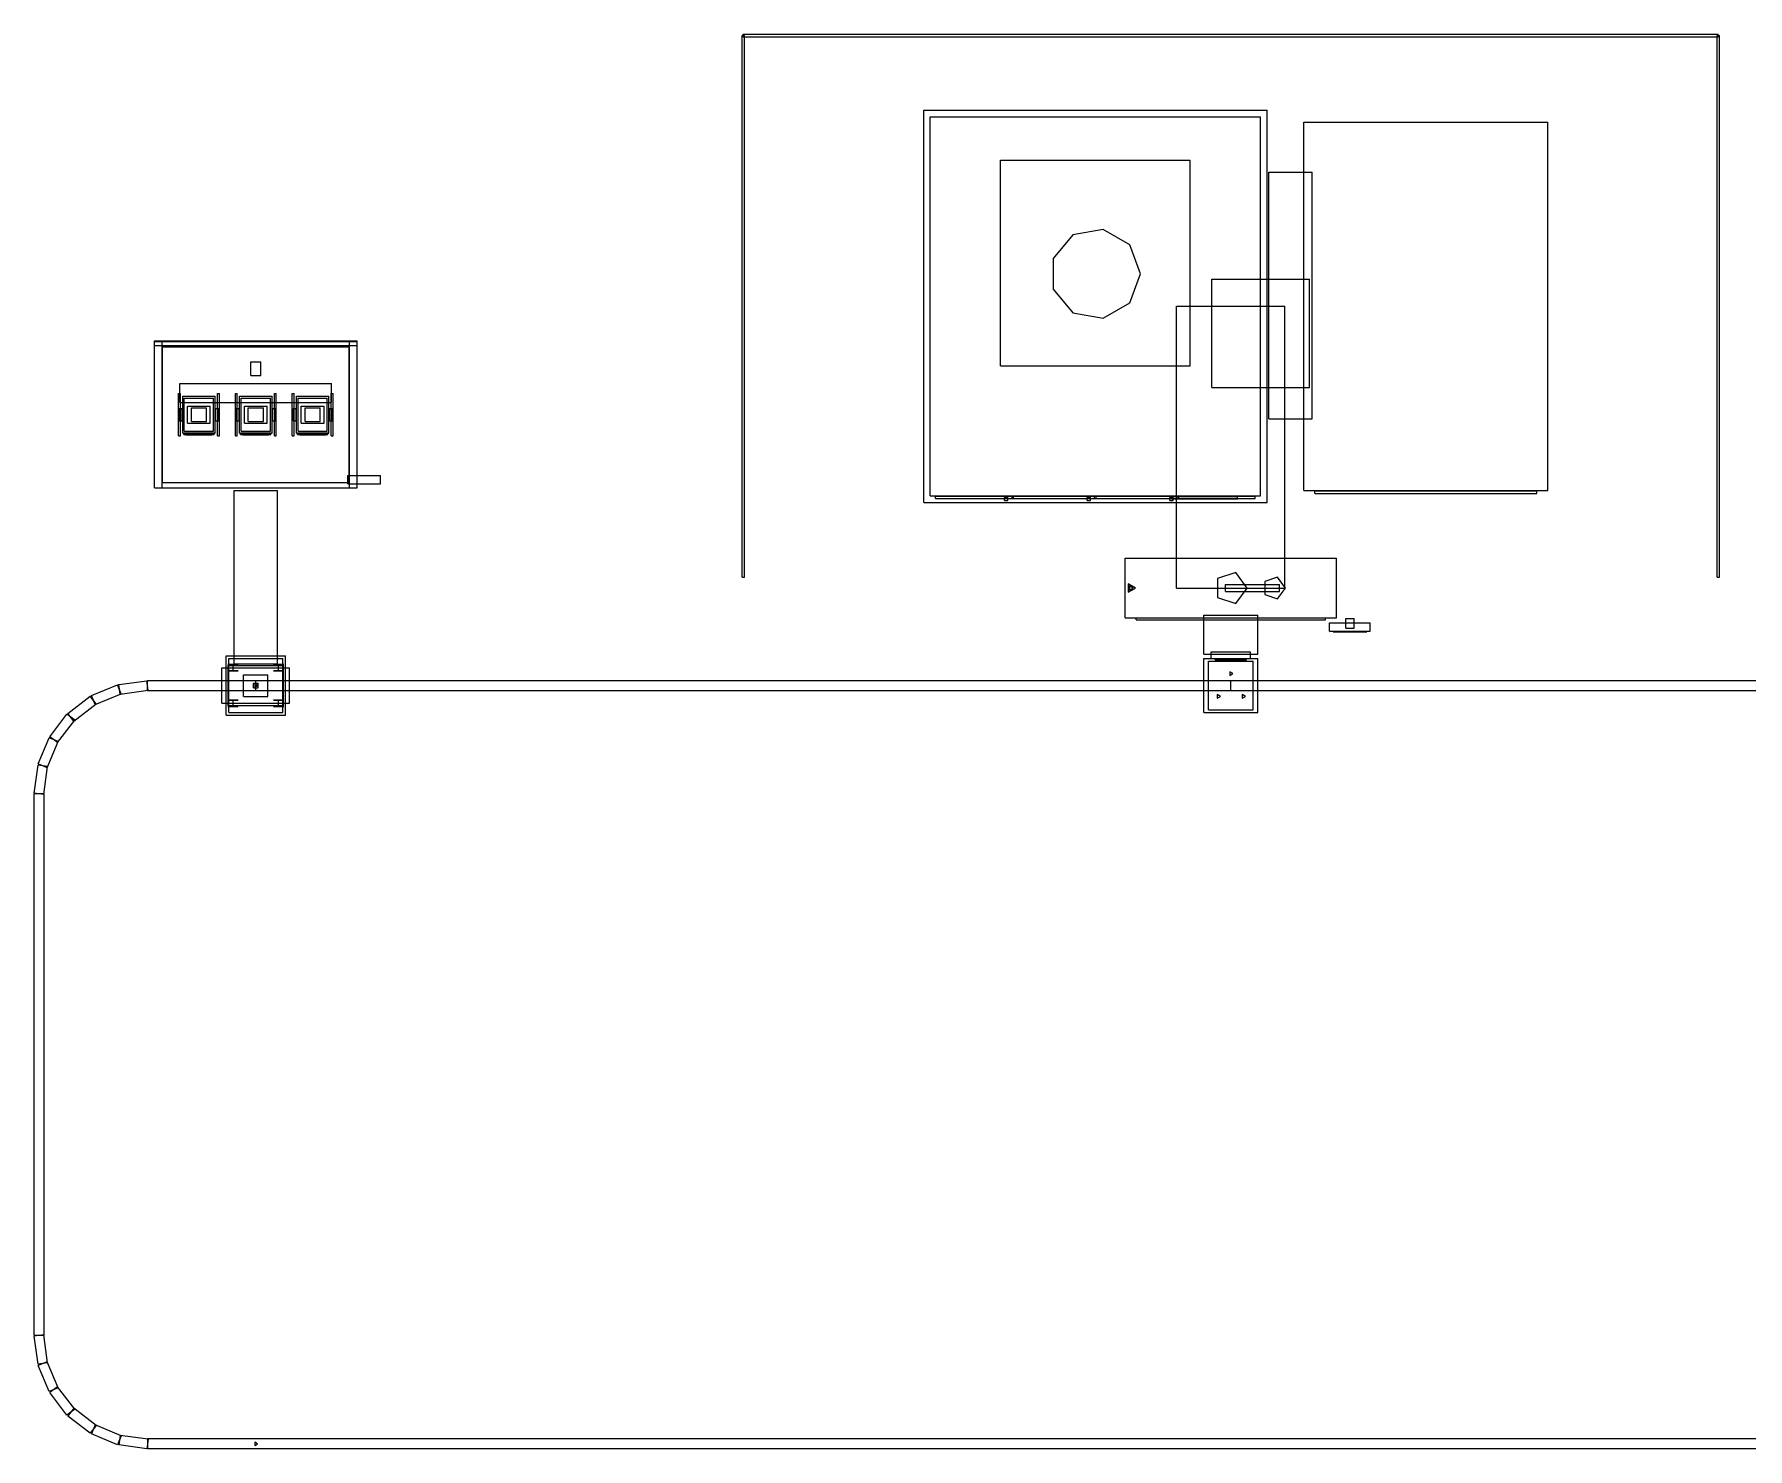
# Model space of a CAD drawing. Header units: millimetres. Extents: x -360090 to -166910, y -230090 to -203978.
# Drawn here: x -360090 to -328457, y -230090 to -203978 of the extents above; entities that cross this region are included whole.
import ezdxf

# ---------------------------------------------------------------- set-up
doc = ezdxf.new("R2010")
doc.units = ezdxf.units.MM

msp = doc.modelspace()

# ---------------------------------------------------------------- linework, layer by layer
at = {"layer": 'V6_FAB2_FOUP_01'}
for p, q in [((-357350, -211340), (-357350, -210660)), ((-357350, -211340), (-357350, -210660)), ((-357350, -210660), (-356750, -210660)), ((-357350, -210660), (-356750, -210660)), ((-356750, -211340), (-356750, -210660)), ((-356750, -211340), (-356750, -210660)), ((-357412, -211115), (-357412, -210885)), ((-357412, -211115), (-357412, -210885)), ((-357412, -210885), (-357357, -210885)), ((-357412, -210885), (-357357, -210885)), ((-357357, -211115), (-357357, -210885)), ((-357357, -211115), (-357357, -210885)), ((-357320, -211305), (-357320, -210695)), ((-357320, -211305), (-357320, -210695)), ((-357320, -210695), (-356780, -210695)), ((-357320, -210695), (-356780, -210695)), ((-357260, -211155), (-357260, -210845)), ((-357260, -211155), (-357260, -210845)), ((-357260, -210845), (-356840, -210845)), ((-357260, -210845), (-356840, -210845)), ((-357190, -211125), (-357190, -210875)), ((-357190, -211125), (-357190, -210875)), ((-357190, -210875), (-356910, -210875)), ((-357190, -210875), (-356910, -210875)), ((-356910, -211125), (-356910, -210875)), ((-356910, -211125), (-356910, -210875)), ((-356840, -211155), (-356840, -210845)), ((-356840, -211155), (-356840, -210845)), ((-356780, -211305), (-356780, -210695)), ((-356780, -211305), (-356780, -210695)), ((-356742, -211115), (-356742, -210885)), ((-356742, -211115), (-356742, -210885)), ((-356742, -210885), (-356688, -210885)), ((-356742, -210885), (-356688, -210885)), ((-356688, -211115), (-356688, -210885)), ((-356688, -211115), (-356688, -210885)), ((-357412, -211115), (-357357, -211115)), ((-357412, -211115), (-357357, -211115)), ((-357320, -211305), (-356780, -211305)), ((-357320, -211305), (-356780, -211305)), ((-357260, -211155), (-356840, -211155)), ((-357260, -211155), (-356840, -211155)), ((-357190, -211125), (-356910, -211125)), ((-357190, -211125), (-356910, -211125)), ((-356742, -211115), (-356688, -211115)), ((-356742, -211115), (-356688, -211115)), ((-357350, -211340), (-356750, -211340)), ((-357350, -211340), (-356750, -211340)), ((-357330, -211364), (-357330, -211338)), ((-357330, -211364), (-357330, -211338)), ((-357330, -211338), (-356770, -211338)), ((-357330, -211338), (-356770, -211338)), ((-357330, -211364), (-356770, -211364)), ((-357330, -211364), (-356770, -211364)), ((-357290, -211373), (-357290, -211361)), ((-357290, -211373), (-357290, -211361)), ((-357290, -211361), (-356810, -211361)), ((-357290, -211361), (-356810, -211361)), ((-357290, -211373), (-357290, -211361)), ((-357290, -211373), (-357290, -211361)), ((-357290, -211361), (-356810, -211361)), ((-357290, -211361), (-356810, -211361)), ((-357290, -211373), (-357290, -211361)), ((-357290, -211373), (-357290, -211361)), ((-357290, -211361), (-356810, -211361)), ((-357290, -211361), (-356810, -211361)), ((-357290, -211373), (-357290, -211361)), ((-357290, -211373), (-357290, -211361)), ((-357290, -211361), (-356810, -211361)), ((-357290, -211361), (-356810, -211361)), ((-357290, -211373), (-357290, -211361)), ((-357290, -211373), (-357290, -211361)), ((-357290, -211361), (-356810, -211361)), ((-357290, -211361), (-356810, -211361)), ((-357290, -211373), (-356810, -211373)), ((-357290, -211373), (-356810, -211373)), ((-357290, -211373), (-356810, -211373)), ((-357290, -211373), (-356810, -211373)), ((-357290, -211373), (-356810, -211373)), ((-357290, -211373), (-356810, -211373)), ((-357290, -211373), (-356810, -211373)), ((-357290, -211373), (-356810, -211373)), ((-357290, -211373), (-356810, -211373)), ((-357290, -211373), (-356810, -211373)), ((-356810, -211373), (-356810, -211361)), ((-356810, -211373), (-356810, -211361)), ((-356810, -211373), (-356810, -211361)), ((-356810, -211373), (-356810, -211361)), ((-356810, -211373), (-356810, -211361)), ((-356810, -211373), (-356810, -211361)), ((-356810, -211373), (-356810, -211361)), ((-356810, -211373), (-356810, -211361)), ((-356810, -211373), (-356810, -211361)), ((-356810, -211373), (-356810, -211361)), ((-356770, -211364), (-356770, -211338)), ((-356770, -211364), (-356770, -211338))]:
    msp.add_line(p, q, dxfattribs=at)
at = {"layer": 'V6_FAB2_FOUP_02'}
for p, q in [((-356300, -211340), (-356300, -210660)), ((-356300, -211340), (-356300, -210660)), ((-356300, -210660), (-355700, -210660)), ((-356300, -210660), (-355700, -210660)), ((-355700, -211340), (-355700, -210660)), ((-355700, -211340), (-355700, -210660)), ((-356362, -211115), (-356362, -210885)), ((-356362, -211115), (-356362, -210885)), ((-356362, -210885), (-356307, -210885)), ((-356362, -210885), (-356307, -210885)), ((-356307, -211115), (-356307, -210885)), ((-356307, -211115), (-356307, -210885)), ((-356270, -211305), (-356270, -210695)), ((-356270, -211305), (-356270, -210695)), ((-356270, -210695), (-355730, -210695)), ((-356270, -210695), (-355730, -210695)), ((-356210, -211155), (-356210, -210845)), ((-356210, -211155), (-356210, -210845)), ((-356210, -210845), (-355790, -210845)), ((-356210, -210845), (-355790, -210845)), ((-356140, -211125), (-356140, -210875)), ((-356140, -211125), (-356140, -210875)), ((-356140, -210875), (-355860, -210875)), ((-356140, -210875), (-355860, -210875)), ((-355860, -211125), (-355860, -210875)), ((-355860, -211125), (-355860, -210875)), ((-355790, -211155), (-355790, -210845)), ((-355790, -211155), (-355790, -210845)), ((-355730, -211305), (-355730, -210695)), ((-355730, -211305), (-355730, -210695)), ((-355692, -211115), (-355692, -210885)), ((-355692, -211115), (-355692, -210885)), ((-355692, -210885), (-355638, -210885)), ((-355692, -210885), (-355638, -210885)), ((-355638, -211115), (-355638, -210885)), ((-355638, -211115), (-355638, -210885)), ((-356362, -211115), (-356307, -211115)), ((-356362, -211115), (-356307, -211115)), ((-356270, -211305), (-355730, -211305)), ((-356270, -211305), (-355730, -211305)), ((-356210, -211155), (-355790, -211155)), ((-356210, -211155), (-355790, -211155)), ((-356140, -211125), (-355860, -211125)), ((-356140, -211125), (-355860, -211125)), ((-355692, -211115), (-355638, -211115)), ((-355692, -211115), (-355638, -211115)), ((-356300, -211340), (-355700, -211340)), ((-356300, -211340), (-355700, -211340)), ((-356280, -211364), (-356280, -211338)), ((-356280, -211364), (-356280, -211338)), ((-356280, -211338), (-355720, -211338)), ((-356280, -211338), (-355720, -211338)), ((-356280, -211364), (-355720, -211364)), ((-356280, -211364), (-355720, -211364)), ((-356240, -211373), (-356240, -211361)), ((-356240, -211373), (-356240, -211361)), ((-356240, -211361), (-355760, -211361)), ((-356240, -211361), (-355760, -211361)), ((-356240, -211373), (-356240, -211361)), ((-356240, -211373), (-356240, -211361)), ((-356240, -211361), (-355760, -211361)), ((-356240, -211361), (-355760, -211361)), ((-356240, -211373), (-356240, -211361)), ((-356240, -211373), (-356240, -211361)), ((-356240, -211361), (-355760, -211361)), ((-356240, -211361), (-355760, -211361)), ((-356240, -211373), (-356240, -211361)), ((-356240, -211373), (-356240, -211361)), ((-356240, -211361), (-355760, -211361)), ((-356240, -211361), (-355760, -211361)), ((-356240, -211373), (-356240, -211361)), ((-356240, -211373), (-356240, -211361)), ((-356240, -211361), (-355760, -211361)), ((-356240, -211361), (-355760, -211361)), ((-356240, -211373), (-355760, -211373)), ((-356240, -211373), (-355760, -211373)), ((-356240, -211373), (-355760, -211373)), ((-356240, -211373), (-355760, -211373)), ((-356240, -211373), (-355760, -211373)), ((-356240, -211373), (-355760, -211373)), ((-356240, -211373), (-355760, -211373)), ((-356240, -211373), (-355760, -211373)), ((-356240, -211373), (-355760, -211373)), ((-356240, -211373), (-355760, -211373)), ((-355760, -211373), (-355760, -211361)), ((-355760, -211373), (-355760, -211361)), ((-355760, -211373), (-355760, -211361)), ((-355760, -211373), (-355760, -211361)), ((-355760, -211373), (-355760, -211361)), ((-355760, -211373), (-355760, -211361)), ((-355760, -211373), (-355760, -211361)), ((-355760, -211373), (-355760, -211361)), ((-355760, -211373), (-355760, -211361)), ((-355760, -211373), (-355760, -211361)), ((-355720, -211364), (-355720, -211338)), ((-355720, -211364), (-355720, -211338))]:
    msp.add_line(p, q, dxfattribs=at)
at = {"layer": 'V6_FAB2_FOUP_03'}
for p, q in [((-355250, -211340), (-355250, -210660)), ((-355250, -211340), (-355250, -210660)), ((-355250, -210660), (-354650, -210660)), ((-355250, -210660), (-354650, -210660)), ((-354650, -211340), (-354650, -210660)), ((-354650, -211340), (-354650, -210660)), ((-355312, -211115), (-355312, -210885)), ((-355312, -211115), (-355312, -210885)), ((-355312, -210885), (-355257, -210885)), ((-355312, -210885), (-355257, -210885)), ((-355257, -211115), (-355257, -210885)), ((-355257, -211115), (-355257, -210885)), ((-355220, -211305), (-355220, -210695)), ((-355220, -211305), (-355220, -210695)), ((-355220, -210695), (-354680, -210695)), ((-355220, -210695), (-354680, -210695)), ((-355160, -211155), (-355160, -210845)), ((-355160, -211155), (-355160, -210845)), ((-355160, -210845), (-354740, -210845)), ((-355160, -210845), (-354740, -210845)), ((-355090, -211125), (-355090, -210875)), ((-355090, -211125), (-355090, -210875)), ((-355090, -210875), (-354810, -210875)), ((-355090, -210875), (-354810, -210875)), ((-354810, -211125), (-354810, -210875)), ((-354810, -211125), (-354810, -210875)), ((-354740, -211155), (-354740, -210845)), ((-354740, -211155), (-354740, -210845)), ((-354680, -211305), (-354680, -210695)), ((-354680, -211305), (-354680, -210695)), ((-354642, -211115), (-354642, -210885)), ((-354642, -211115), (-354642, -210885)), ((-354642, -210885), (-354588, -210885)), ((-354642, -210885), (-354588, -210885)), ((-354588, -211115), (-354588, -210885)), ((-354588, -211115), (-354588, -210885)), ((-355312, -211115), (-355257, -211115)), ((-355312, -211115), (-355257, -211115)), ((-355220, -211305), (-354680, -211305)), ((-355220, -211305), (-354680, -211305)), ((-355160, -211155), (-354740, -211155)), ((-355160, -211155), (-354740, -211155)), ((-355090, -211125), (-354810, -211125)), ((-355090, -211125), (-354810, -211125)), ((-354642, -211115), (-354588, -211115)), ((-354642, -211115), (-354588, -211115)), ((-355250, -211340), (-354650, -211340)), ((-355250, -211340), (-354650, -211340)), ((-355230, -211364), (-355230, -211338)), ((-355230, -211364), (-355230, -211338)), ((-355230, -211338), (-354670, -211338)), ((-355230, -211338), (-354670, -211338)), ((-355230, -211364), (-354670, -211364)), ((-355230, -211364), (-354670, -211364)), ((-355190, -211373), (-355190, -211361)), ((-355190, -211373), (-355190, -211361)), ((-355190, -211361), (-354710, -211361)), ((-355190, -211361), (-354710, -211361)), ((-355190, -211373), (-355190, -211361)), ((-355190, -211373), (-355190, -211361)), ((-355190, -211361), (-354710, -211361)), ((-355190, -211361), (-354710, -211361)), ((-355190, -211373), (-355190, -211361)), ((-355190, -211373), (-355190, -211361)), ((-355190, -211361), (-354710, -211361)), ((-355190, -211361), (-354710, -211361)), ((-355190, -211373), (-355190, -211361)), ((-355190, -211373), (-355190, -211361)), ((-355190, -211361), (-354710, -211361)), ((-355190, -211361), (-354710, -211361)), ((-355190, -211373), (-355190, -211361)), ((-355190, -211373), (-355190, -211361)), ((-355190, -211361), (-354710, -211361)), ((-355190, -211361), (-354710, -211361)), ((-355190, -211373), (-354710, -211373)), ((-355190, -211373), (-354710, -211373)), ((-355190, -211373), (-354710, -211373)), ((-355190, -211373), (-354710, -211373)), ((-355190, -211373), (-354710, -211373)), ((-355190, -211373), (-354710, -211373)), ((-355190, -211373), (-354710, -211373)), ((-355190, -211373), (-354710, -211373)), ((-355190, -211373), (-354710, -211373)), ((-355190, -211373), (-354710, -211373)), ((-354710, -211373), (-354710, -211361)), ((-354710, -211373), (-354710, -211361)), ((-354710, -211373), (-354710, -211361)), ((-354710, -211373), (-354710, -211361)), ((-354710, -211373), (-354710, -211361)), ((-354710, -211373), (-354710, -211361)), ((-354710, -211373), (-354710, -211361)), ((-354710, -211373), (-354710, -211361)), ((-354710, -211373), (-354710, -211361)), ((-354710, -211373), (-354710, -211361)), ((-354670, -211364), (-354670, -211338)), ((-354670, -211364), (-354670, -211338))]:
    msp.add_line(p, q, dxfattribs=at)
at = {"layer": 'V6_FAB2_FOUP_04'}
for p, q in [((-357350, -211340), (-357350, -210660)), ((-357350, -211340), (-357350, -210660)), ((-357350, -210660), (-356750, -210660)), ((-357350, -210660), (-356750, -210660)), ((-356750, -211340), (-356750, -210660)), ((-356750, -211340), (-356750, -210660)), ((-357412, -211115), (-357412, -210885)), ((-357412, -211115), (-357412, -210885)), ((-357412, -210885), (-357357, -210885)), ((-357412, -210885), (-357357, -210885)), ((-357357, -211115), (-357357, -210885)), ((-357357, -211115), (-357357, -210885)), ((-357320, -211305), (-357320, -210695)), ((-357320, -211305), (-357320, -210695)), ((-357320, -210695), (-356780, -210695)), ((-357320, -210695), (-356780, -210695)), ((-357260, -211155), (-357260, -210845)), ((-357260, -211155), (-357260, -210845)), ((-357260, -210845), (-356840, -210845)), ((-357260, -210845), (-356840, -210845)), ((-357190, -211125), (-357190, -210875)), ((-357190, -211125), (-357190, -210875)), ((-357190, -210875), (-356910, -210875)), ((-357190, -210875), (-356910, -210875)), ((-356910, -211125), (-356910, -210875)), ((-356910, -211125), (-356910, -210875)), ((-356840, -211155), (-356840, -210845)), ((-356840, -211155), (-356840, -210845)), ((-356780, -211305), (-356780, -210695)), ((-356780, -211305), (-356780, -210695)), ((-356742, -211115), (-356742, -210885)), ((-356742, -211115), (-356742, -210885)), ((-356742, -210885), (-356688, -210885)), ((-356742, -210885), (-356688, -210885)), ((-356688, -211115), (-356688, -210885)), ((-356688, -211115), (-356688, -210885)), ((-357412, -211115), (-357357, -211115)), ((-357412, -211115), (-357357, -211115)), ((-357320, -211305), (-356780, -211305)), ((-357320, -211305), (-356780, -211305)), ((-357260, -211155), (-356840, -211155)), ((-357260, -211155), (-356840, -211155)), ((-357190, -211125), (-356910, -211125)), ((-357190, -211125), (-356910, -211125)), ((-356742, -211115), (-356688, -211115)), ((-356742, -211115), (-356688, -211115)), ((-357350, -211340), (-356750, -211340)), ((-357350, -211340), (-356750, -211340)), ((-357330, -211364), (-357330, -211338)), ((-357330, -211364), (-357330, -211338)), ((-357330, -211338), (-356770, -211338)), ((-357330, -211338), (-356770, -211338)), ((-357330, -211364), (-356770, -211364)), ((-357330, -211364), (-356770, -211364)), ((-357290, -211373), (-357290, -211361)), ((-357290, -211373), (-357290, -211361)), ((-357290, -211361), (-356810, -211361)), ((-357290, -211361), (-356810, -211361)), ((-357290, -211373), (-357290, -211361)), ((-357290, -211373), (-357290, -211361)), ((-357290, -211361), (-356810, -211361)), ((-357290, -211361), (-356810, -211361)), ((-357290, -211373), (-357290, -211361)), ((-357290, -211373), (-357290, -211361)), ((-357290, -211361), (-356810, -211361)), ((-357290, -211361), (-356810, -211361)), ((-357290, -211373), (-357290, -211361)), ((-357290, -211373), (-357290, -211361)), ((-357290, -211361), (-356810, -211361)), ((-357290, -211361), (-356810, -211361)), ((-357290, -211373), (-357290, -211361)), ((-357290, -211373), (-357290, -211361)), ((-357290, -211361), (-356810, -211361)), ((-357290, -211361), (-356810, -211361)), ((-357290, -211373), (-356810, -211373)), ((-357290, -211373), (-356810, -211373)), ((-357290, -211373), (-356810, -211373)), ((-357290, -211373), (-356810, -211373)), ((-357290, -211373), (-356810, -211373)), ((-357290, -211373), (-356810, -211373)), ((-357290, -211373), (-356810, -211373)), ((-357290, -211373), (-356810, -211373)), ((-357290, -211373), (-356810, -211373)), ((-357290, -211373), (-356810, -211373)), ((-356810, -211373), (-356810, -211361)), ((-356810, -211373), (-356810, -211361)), ((-356810, -211373), (-356810, -211361)), ((-356810, -211373), (-356810, -211361)), ((-356810, -211373), (-356810, -211361)), ((-356810, -211373), (-356810, -211361)), ((-356810, -211373), (-356810, -211361)), ((-356810, -211373), (-356810, -211361)), ((-356810, -211373), (-356810, -211361)), ((-356810, -211373), (-356810, -211361)), ((-356770, -211364), (-356770, -211338)), ((-356770, -211364), (-356770, -211338))]:
    msp.add_line(p, q, dxfattribs=at)
at = {"layer": 'V6_FAB2_FOUP_05'}
for p, q in [((-356300, -211340), (-356300, -210660)), ((-356300, -211340), (-356300, -210660)), ((-356300, -210660), (-355700, -210660)), ((-356300, -210660), (-355700, -210660)), ((-355700, -211340), (-355700, -210660)), ((-355700, -211340), (-355700, -210660)), ((-356362, -211115), (-356362, -210885)), ((-356362, -211115), (-356362, -210885)), ((-356362, -210885), (-356307, -210885)), ((-356362, -210885), (-356307, -210885)), ((-356307, -211115), (-356307, -210885)), ((-356307, -211115), (-356307, -210885)), ((-356270, -211305), (-356270, -210695)), ((-356270, -211305), (-356270, -210695)), ((-356270, -210695), (-355730, -210695)), ((-356270, -210695), (-355730, -210695)), ((-356210, -211155), (-356210, -210845)), ((-356210, -211155), (-356210, -210845)), ((-356210, -210845), (-355790, -210845)), ((-356210, -210845), (-355790, -210845)), ((-356140, -211125), (-356140, -210875)), ((-356140, -211125), (-356140, -210875)), ((-356140, -210875), (-355860, -210875)), ((-356140, -210875), (-355860, -210875)), ((-355860, -211125), (-355860, -210875)), ((-355860, -211125), (-355860, -210875)), ((-355790, -211155), (-355790, -210845)), ((-355790, -211155), (-355790, -210845)), ((-355730, -211305), (-355730, -210695)), ((-355730, -211305), (-355730, -210695)), ((-355692, -211115), (-355692, -210885)), ((-355692, -211115), (-355692, -210885)), ((-355692, -210885), (-355638, -210885)), ((-355692, -210885), (-355638, -210885)), ((-355638, -211115), (-355638, -210885)), ((-355638, -211115), (-355638, -210885)), ((-356362, -211115), (-356307, -211115)), ((-356362, -211115), (-356307, -211115)), ((-356270, -211305), (-355730, -211305)), ((-356270, -211305), (-355730, -211305)), ((-356210, -211155), (-355790, -211155)), ((-356210, -211155), (-355790, -211155)), ((-356140, -211125), (-355860, -211125)), ((-356140, -211125), (-355860, -211125)), ((-355692, -211115), (-355638, -211115)), ((-355692, -211115), (-355638, -211115)), ((-356300, -211340), (-355700, -211340)), ((-356300, -211340), (-355700, -211340)), ((-356280, -211364), (-356280, -211338)), ((-356280, -211364), (-356280, -211338)), ((-356280, -211338), (-355720, -211338)), ((-356280, -211338), (-355720, -211338)), ((-356280, -211364), (-355720, -211364)), ((-356280, -211364), (-355720, -211364)), ((-356240, -211373), (-356240, -211361)), ((-356240, -211373), (-356240, -211361)), ((-356240, -211361), (-355760, -211361)), ((-356240, -211361), (-355760, -211361)), ((-356240, -211373), (-356240, -211361)), ((-356240, -211373), (-356240, -211361)), ((-356240, -211361), (-355760, -211361)), ((-356240, -211361), (-355760, -211361)), ((-356240, -211373), (-356240, -211361)), ((-356240, -211373), (-356240, -211361)), ((-356240, -211361), (-355760, -211361)), ((-356240, -211361), (-355760, -211361)), ((-356240, -211373), (-356240, -211361)), ((-356240, -211373), (-356240, -211361)), ((-356240, -211361), (-355760, -211361)), ((-356240, -211361), (-355760, -211361)), ((-356240, -211373), (-356240, -211361)), ((-356240, -211373), (-356240, -211361)), ((-356240, -211361), (-355760, -211361)), ((-356240, -211361), (-355760, -211361)), ((-356240, -211373), (-355760, -211373)), ((-356240, -211373), (-355760, -211373)), ((-356240, -211373), (-355760, -211373)), ((-356240, -211373), (-355760, -211373)), ((-356240, -211373), (-355760, -211373)), ((-356240, -211373), (-355760, -211373)), ((-356240, -211373), (-355760, -211373)), ((-356240, -211373), (-355760, -211373)), ((-356240, -211373), (-355760, -211373)), ((-356240, -211373), (-355760, -211373)), ((-355760, -211373), (-355760, -211361)), ((-355760, -211373), (-355760, -211361)), ((-355760, -211373), (-355760, -211361)), ((-355760, -211373), (-355760, -211361)), ((-355760, -211373), (-355760, -211361)), ((-355760, -211373), (-355760, -211361)), ((-355760, -211373), (-355760, -211361)), ((-355760, -211373), (-355760, -211361)), ((-355760, -211373), (-355760, -211361)), ((-355760, -211373), (-355760, -211361)), ((-355720, -211364), (-355720, -211338)), ((-355720, -211364), (-355720, -211338))]:
    msp.add_line(p, q, dxfattribs=at)
at = {"layer": 'V6_FAB2_FOUP_06'}
for p, q in [((-355250, -211340), (-355250, -210660)), ((-355250, -211340), (-355250, -210660)), ((-355250, -210660), (-354650, -210660)), ((-355250, -210660), (-354650, -210660)), ((-354650, -211340), (-354650, -210660)), ((-354650, -211340), (-354650, -210660)), ((-355312, -211115), (-355312, -210885)), ((-355312, -211115), (-355312, -210885)), ((-355312, -210885), (-355257, -210885)), ((-355312, -210885), (-355257, -210885)), ((-355257, -211115), (-355257, -210885)), ((-355257, -211115), (-355257, -210885)), ((-355220, -211305), (-355220, -210695)), ((-355220, -211305), (-355220, -210695)), ((-355220, -210695), (-354680, -210695)), ((-355220, -210695), (-354680, -210695)), ((-355160, -211155), (-355160, -210845)), ((-355160, -211155), (-355160, -210845)), ((-355160, -210845), (-354740, -210845)), ((-355160, -210845), (-354740, -210845)), ((-355090, -211125), (-355090, -210875)), ((-355090, -211125), (-355090, -210875)), ((-355090, -210875), (-354810, -210875)), ((-355090, -210875), (-354810, -210875)), ((-354810, -211125), (-354810, -210875)), ((-354810, -211125), (-354810, -210875)), ((-354740, -211155), (-354740, -210845)), ((-354740, -211155), (-354740, -210845)), ((-354680, -211305), (-354680, -210695)), ((-354680, -211305), (-354680, -210695)), ((-354642, -211115), (-354642, -210885)), ((-354642, -211115), (-354642, -210885)), ((-354642, -210885), (-354588, -210885)), ((-354642, -210885), (-354588, -210885)), ((-354588, -211115), (-354588, -210885)), ((-354588, -211115), (-354588, -210885)), ((-355312, -211115), (-355257, -211115)), ((-355312, -211115), (-355257, -211115)), ((-355220, -211305), (-354680, -211305)), ((-355220, -211305), (-354680, -211305)), ((-355160, -211155), (-354740, -211155)), ((-355160, -211155), (-354740, -211155)), ((-355090, -211125), (-354810, -211125)), ((-355090, -211125), (-354810, -211125)), ((-354642, -211115), (-354588, -211115)), ((-354642, -211115), (-354588, -211115)), ((-355250, -211340), (-354650, -211340)), ((-355250, -211340), (-354650, -211340)), ((-355230, -211364), (-355230, -211338)), ((-355230, -211364), (-355230, -211338)), ((-355230, -211338), (-354670, -211338)), ((-355230, -211338), (-354670, -211338)), ((-355230, -211364), (-354670, -211364)), ((-355230, -211364), (-354670, -211364)), ((-355190, -211373), (-355190, -211361)), ((-355190, -211373), (-355190, -211361)), ((-355190, -211361), (-354710, -211361)), ((-355190, -211361), (-354710, -211361)), ((-355190, -211373), (-355190, -211361)), ((-355190, -211373), (-355190, -211361)), ((-355190, -211361), (-354710, -211361)), ((-355190, -211361), (-354710, -211361)), ((-355190, -211373), (-355190, -211361)), ((-355190, -211373), (-355190, -211361)), ((-355190, -211361), (-354710, -211361)), ((-355190, -211361), (-354710, -211361)), ((-355190, -211373), (-355190, -211361)), ((-355190, -211373), (-355190, -211361)), ((-355190, -211361), (-354710, -211361)), ((-355190, -211361), (-354710, -211361)), ((-355190, -211373), (-355190, -211361)), ((-355190, -211373), (-355190, -211361)), ((-355190, -211361), (-354710, -211361)), ((-355190, -211361), (-354710, -211361)), ((-355190, -211373), (-354710, -211373)), ((-355190, -211373), (-354710, -211373)), ((-355190, -211373), (-354710, -211373)), ((-355190, -211373), (-354710, -211373)), ((-355190, -211373), (-354710, -211373)), ((-355190, -211373), (-354710, -211373)), ((-355190, -211373), (-354710, -211373)), ((-355190, -211373), (-354710, -211373)), ((-355190, -211373), (-354710, -211373)), ((-355190, -211373), (-354710, -211373)), ((-354710, -211373), (-354710, -211361)), ((-354710, -211373), (-354710, -211361)), ((-354710, -211373), (-354710, -211361)), ((-354710, -211373), (-354710, -211361)), ((-354710, -211373), (-354710, -211361)), ((-354710, -211373), (-354710, -211361)), ((-354710, -211373), (-354710, -211361)), ((-354710, -211373), (-354710, -211361)), ((-354710, -211373), (-354710, -211361)), ((-354710, -211373), (-354710, -211361)), ((-354670, -211364), (-354670, -211338)), ((-354670, -211364), (-354670, -211338))]:
    msp.add_line(p, q, dxfattribs=at)
at = {"layer": 'V6_FAB2_OHT_01'}
for p, q in [((-356625, -216325), (-356625, -215675)), ((-356625, -216325), (-356625, -215675)), ((-356625, -215675), (-355375, -215675)), ((-356625, -215675), (-355375, -215675)), ((-356325, -215610), (-356515, -215610)), ((-356515, -215610), (-356420, -215610)), ((-356325, -215730), (-356515, -215730)), ((-356515, -215730), (-356420, -215730)), ((-356510, -216370), (-356510, -215630)), ((-356510, -216370), (-356510, -215630)), ((-356510, -215630), (-355490, -215630)), ((-356510, -215630), (-355490, -215630)), ((-356420, -215610), (-356325, -215610)), ((-356420, -215730), (-356420, -215610)), ((-356420, -215730), (-356325, -215730)), ((-355485, -215610), (-355675, -215610)), ((-355675, -215610), (-355580, -215610)), ((-355485, -215730), (-355675, -215730)), ((-355675, -215730), (-355580, -215730)), ((-355580, -215610), (-355485, -215610)), ((-355580, -215730), (-355580, -215610)), ((-355580, -215730), (-355485, -215730)), ((-355490, -216370), (-355490, -215630)), ((-355490, -216370), (-355490, -215630)), ((-355375, -216325), (-355375, -215675)), ((-355375, -216325), (-355375, -215675)), ((-356225, -216200), (-356225, -215800)), ((-356225, -216200), (-356225, -215800)), ((-356225, -215800), (-355775, -215800)), ((-356225, -215800), (-355775, -215800)), ((-356045, -216045), (-356045, -215955)), ((-356045, -216045), (-356045, -215955)), ((-356045, -215955), (-355955, -215955)), ((-356045, -215955), (-355955, -215955)), ((-356045, -216045), (-355955, -216045)), ((-356045, -216045), (-355955, -216045)), ((-355955, -216045), (-355955, -215955)), ((-355955, -216045), (-355955, -215955)), ((-355775, -216200), (-355775, -215800)), ((-355775, -216200), (-355775, -215800)), ((-356625, -216325), (-355375, -216325)), ((-356625, -216325), (-355375, -216325)), ((-356325, -216270), (-356515, -216270)), ((-356515, -216270), (-356420, -216270)), ((-356510, -216370), (-355490, -216370)), ((-356510, -216370), (-355490, -216370)), ((-356420, -216270), (-356325, -216270)), ((-356420, -216390), (-356420, -216270)), ((-356225, -216200), (-355775, -216200)), ((-356225, -216200), (-355775, -216200)), ((-355485, -216270), (-355675, -216270)), ((-355675, -216270), (-355580, -216270)), ((-355580, -216270), (-355485, -216270)), ((-355580, -216390), (-355580, -216270)), ((-356325, -216390), (-356515, -216390)), ((-356515, -216390), (-356420, -216390)), ((-356420, -216390), (-356325, -216390)), ((-355485, -216390), (-355675, -216390)), ((-355675, -216390), (-355580, -216390)), ((-355580, -216390), (-355485, -216390))]:
    msp.add_line(p, q, dxfattribs=at)
at = {"layer": 'V6_FAB2_PORT_LITHO'}
for p, q in [((-338500, -215420), (-338500, -214700)), ((-338500, -215420), (-338500, -214700)), ((-338500, -214700), (-337500, -214700)), ((-338500, -214700), (-337500, -214700)), ((-337500, -215420), (-337500, -214700)), ((-337500, -215420), (-337500, -214700)), ((-338500, -215420), (-337500, -215420)), ((-338500, -215420), (-337500, -215420)), ((-338365, -215500), (-338365, -215380)), ((-338365, -215500), (-338365, -215380)), ((-338365, -215380), (-337635, -215380)), ((-338365, -215380), (-337635, -215380)), ((-337635, -215500), (-337635, -215380)), ((-337635, -215500), (-337635, -215380)), ((-338500, -216500), (-338500, -215500)), ((-338500, -216500), (-338500, -215500)), ((-338500, -215500), (-337500, -215500)), ((-338500, -215500), (-337500, -215500)), ((-338410, -216450), (-338410, -215550)), ((-338410, -216450), (-338410, -215550)), ((-338410, -215550), (-337590, -215550)), ((-338410, -215550), (-337590, -215550)), ((-338365, -215500), (-337635, -215500)), ((-338365, -215500), (-337635, -215500)), ((-338290, -215527), (-338290, -215503)), ((-338290, -215527), (-338290, -215503)), ((-338290, -215503), (-337710, -215503)), ((-338290, -215503), (-337710, -215503)), ((-338290, -215527), (-337710, -215527)), ((-338290, -215527), (-337710, -215527)), ((-337710, -215527), (-337710, -215503)), ((-337710, -215527), (-337710, -215503)), ((-337590, -216450), (-337590, -215550)), ((-337590, -216450), (-337590, -215550)), ((-337500, -216500), (-337500, -215500)), ((-337500, -216500), (-337500, -215500)), ((-337960, -215780), (-338020, -215745)), ((-338020, -215745), (-338020, -215815)), ((-337960, -215780), (-338020, -215745)), ((-338020, -215745), (-338020, -215815)), ((-338020, -215815), (-337960, -215780)), ((-338020, -215815), (-337960, -215780)), ((-338190, -216200), (-338250, -216165)), ((-338250, -216165), (-338250, -216235)), ((-338190, -216200), (-338250, -216165)), ((-338250, -216165), (-338250, -216235)), ((-338250, -216235), (-338190, -216200)), ((-338250, -216235), (-338190, -216200)), ((-337730, -216200), (-337790, -216165)), ((-337790, -216165), (-337790, -216235)), ((-337730, -216200), (-337790, -216165)), ((-337790, -216165), (-337790, -216235)), ((-337790, -216235), (-337730, -216200)), ((-337790, -216235), (-337730, -216200)), ((-338500, -216500), (-337500, -216500)), ((-338500, -216500), (-337500, -216500)), ((-338410, -216450), (-337590, -216450)), ((-338410, -216450), (-337590, -216450))]:
    msp.add_line(p, q, dxfattribs=at)
at = {"layer": 'V6_FAB2_RAIL_01'}
for p, q in [((-359034, -216185), (-358552, -215985)), ((-359034, -216185), (-358552, -215985)), ((-358483, -216151), (-358552, -215985)), ((-358483, -216151), (-358552, -215985)), ((-358529, -215979), (-358012, -215911)), ((-358529, -215979), (-358012, -215911)), ((-358506, -216157), (-358529, -215979)), ((-358506, -216157), (-358529, -215979)), ((-357988, -216089), (-358012, -215911)), ((-357988, -216089), (-358012, -215911)), ((-358000, -216090), (-358000, -215910)), ((-358000, -216090), (-358000, -215910)), ((-358000, -215910), (-356000, -215910)), ((-358000, -215910), (-356000, -215910)), ((-355966, -216000), (-356017, -215971)), ((-356017, -215971), (-356017, -216029)), ((-355966, -216000), (-356017, -215971)), ((-356017, -215971), (-356017, -216029)), ((-356017, -216029), (-355966, -216000)), ((-356017, -216029), (-355966, -216000)), ((-356000, -216090), (-356000, -215910)), ((-356000, -216090), (-356000, -215910)), ((-356000, -215910), (-338000, -215910)), ((-356000, -215910), (-338000, -215910)), ((-356000, -216090), (-356000, -215910)), ((-356000, -216090), (-356000, -215910)), ((-338000, -216090), (-338000, -215910)), ((-338000, -216090), (-338000, -215910)), ((-338000, -216090), (-338000, -215910)), ((-338000, -216090), (-338000, -215910)), ((-338000, -215910), (-316000, -215910)), ((-338000, -215910), (-316000, -215910)), ((-359469, -216514), (-359055, -216197)), ((-359469, -216514), (-359055, -216197)), ((-359359, -216657), (-358945, -216339)), ((-359359, -216657), (-358945, -216339)), ((-358945, -216339), (-359055, -216197)), ((-358945, -216339), (-359055, -216197)), ((-358966, -216351), (-359034, -216185)), ((-358966, -216351), (-359034, -216185)), ((-358966, -216351), (-358483, -216151)), ((-358966, -216351), (-358483, -216151)), ((-358506, -216157), (-357988, -216089)), ((-358506, -216157), (-357988, -216089)), ((-358000, -216090), (-356000, -216090)), ((-358000, -216090), (-356000, -216090)), ((-356000, -216090), (-338000, -216090)), ((-356000, -216090), (-338000, -216090)), ((-338000, -216090), (-316000, -216090)), ((-338000, -216090), (-316000, -216090)), ((-359803, -216945), (-359486, -216531)), ((-359803, -216945), (-359486, -216531)), ((-359661, -217055), (-359343, -216641)), ((-359661, -217055), (-359343, -216641)), ((-359343, -216641), (-359486, -216531)), ((-359343, -216641), (-359486, -216531)), ((-359359, -216657), (-359469, -216514)), ((-359359, -216657), (-359469, -216514)), ((-360015, -217448), (-359815, -216966)), ((-360015, -217448), (-359815, -216966)), ((-359649, -217034), (-359815, -216966)), ((-359649, -217034), (-359815, -216966)), ((-359661, -217055), (-359803, -216945)), ((-359661, -217055), (-359803, -216945)), ((-359849, -217517), (-359649, -217034)), ((-359849, -217517), (-359649, -217034)), ((-360089, -217988), (-360021, -217471)), ((-360089, -217988), (-360021, -217471)), ((-359843, -217494), (-360021, -217471)), ((-359843, -217494), (-360021, -217471)), ((-359849, -217517), (-360015, -217448)), ((-359849, -217517), (-360015, -217448)), ((-359911, -218012), (-359843, -217494)), ((-359911, -218012), (-359843, -217494)), ((-359910, -218000), (-360090, -218000)), ((-359910, -218000), (-360090, -218000)), ((-360090, -228000), (-360090, -218000)), ((-360090, -228000), (-360090, -218000)), ((-359911, -218012), (-360089, -217988)), ((-359911, -218012), (-360089, -217988)), ((-359910, -228000), (-359910, -218000)), ((-359910, -228000), (-359910, -218000)), ((-359910, -228000), (-360090, -228000)), ((-359910, -228000), (-360090, -228000)), ((-359911, -227988), (-360089, -228012)), ((-359911, -227988), (-360089, -228012)), ((-360021, -228529), (-360089, -228012)), ((-360021, -228529), (-360089, -228012)), ((-359843, -228506), (-359911, -227988)), ((-359843, -228506), (-359911, -227988)), ((-359843, -228506), (-360021, -228529)), ((-359843, -228506), (-360021, -228529)), ((-359849, -228483), (-360015, -228552)), ((-359849, -228483), (-360015, -228552)), ((-359815, -229034), (-360015, -228552)), ((-359815, -229034), (-360015, -228552)), ((-359649, -228966), (-359849, -228483)), ((-359649, -228966), (-359849, -228483)), ((-359649, -228966), (-359815, -229034)), ((-359649, -228966), (-359815, -229034)), ((-359661, -228945), (-359803, -229055)), ((-359661, -228945), (-359803, -229055)), ((-359343, -229359), (-359661, -228945)), ((-359343, -229359), (-359661, -228945)), ((-359486, -229469), (-359803, -229055)), ((-359486, -229469), (-359803, -229055)), ((-359343, -229359), (-359486, -229469)), ((-359343, -229359), (-359486, -229469)), ((-359359, -229343), (-359469, -229486)), ((-359359, -229343), (-359469, -229486)), ((-359055, -229803), (-359469, -229486)), ((-359055, -229803), (-359469, -229486)), ((-358945, -229661), (-359359, -229343)), ((-358945, -229661), (-359359, -229343)), ((-358966, -229649), (-359034, -229815)), ((-358966, -229649), (-359034, -229815)), ((-358483, -229849), (-358966, -229649)), ((-358483, -229849), (-358966, -229649)), ((-358945, -229661), (-359055, -229803)), ((-358945, -229661), (-359055, -229803)), ((-358552, -230015), (-359034, -229815)), ((-358552, -230015), (-359034, -229815)), ((-358483, -229849), (-358552, -230015)), ((-358483, -229849), (-358552, -230015)), ((-358506, -229843), (-358529, -230021)), ((-358506, -229843), (-358529, -230021)), ((-357988, -229911), (-358506, -229843)), ((-357988, -229911), (-358506, -229843)), ((-357988, -229911), (-358012, -230089)), ((-357988, -229911), (-358012, -230089)), ((-358000, -229910), (-358000, -230090)), ((-358000, -229910), (-358000, -230090)), ((-169000, -229910), (-358000, -229910)), ((-169000, -229910), (-358000, -229910)), ((-355966, -230000), (-356017, -229971)), ((-356017, -229971), (-356017, -230029)), ((-355966, -230000), (-356017, -229971)), ((-356017, -229971), (-356017, -230029)), ((-358012, -230089), (-358529, -230021)), ((-358012, -230089), (-358529, -230021)), ((-169000, -230090), (-358000, -230090)), ((-169000, -230090), (-358000, -230090)), ((-356017, -230029), (-355966, -230000)), ((-356017, -230029), (-355966, -230000))]:
    msp.add_line(p, q, dxfattribs=at)
at = {"layer": 'V6_FAB2_STOCKER_01'}
for p, q in [((-357870, -209725), (-357870, -209635)), ((-357870, -209725), (-357870, -209635)), ((-357870, -209635), (-354130, -209635)), ((-357870, -209635), (-354130, -209635)), ((-357870, -212350), (-357870, -209650)), ((-357870, -212350), (-357870, -209650)), ((-357870, -209650), (-357730, -209650)), ((-357870, -209650), (-357730, -209650)), ((-357870, -212350), (-357870, -209650)), ((-357870, -212350), (-357870, -209650)), ((-357870, -209650), (-354130, -209650)), ((-357870, -209650), (-354130, -209650)), ((-357870, -212350), (-357870, -209650)), ((-357870, -212350), (-357870, -209650)), ((-357870, -209650), (-354130, -209650)), ((-357870, -209650), (-354130, -209650)), ((-357870, -209725), (-354130, -209725)), ((-357870, -209725), (-354130, -209725)), ((-357730, -212350), (-357730, -209650)), ((-357730, -212350), (-357730, -209650)), ((-354270, -212350), (-354270, -209650)), ((-354270, -212350), (-354270, -209650)), ((-354270, -209650), (-354130, -209650)), ((-354270, -209650), (-354130, -209650)), ((-354130, -209725), (-354130, -209635)), ((-354130, -209725), (-354130, -209635)), ((-354130, -212350), (-354130, -209650)), ((-354130, -212350), (-354130, -209650)), ((-354130, -212350), (-354130, -209650)), ((-354130, -212350), (-354130, -209650)), ((-354130, -212350), (-354130, -209650)), ((-354130, -212350), (-354130, -209650)), ((-357725, -212250), (-357725, -209750)), ((-357725, -212250), (-357725, -209750)), ((-357725, -209750), (-354275, -209750)), ((-357725, -209750), (-354275, -209750)), ((-357725, -212250), (-357725, -209750)), ((-357725, -212250), (-357725, -209750)), ((-357725, -209750), (-354275, -209750)), ((-357725, -209750), (-354275, -209750)), ((-356090, -210275), (-356090, -210025)), ((-356090, -210275), (-356090, -210025)), ((-356090, -210025), (-355910, -210025)), ((-356090, -210025), (-355910, -210025)), ((-355910, -210275), (-355910, -210025)), ((-355910, -210275), (-355910, -210025)), ((-354275, -212250), (-354275, -209750)), ((-354275, -212250), (-354275, -209750)), ((-354275, -212250), (-354275, -209750)), ((-354275, -212250), (-354275, -209750)), ((-356090, -210275), (-355910, -210275)), ((-356090, -210275), (-355910, -210275)), ((-357428, -211390), (-357428, -210610)), ((-357428, -211390), (-357428, -210610)), ((-357428, -210610), (-357392, -210610)), ((-357428, -210610), (-357392, -210610)), ((-357428, -211390), (-357428, -210610)), ((-357428, -211390), (-357428, -210610)), ((-357428, -210610), (-357392, -210610)), ((-357428, -210610), (-357392, -210610)), ((-357400, -210775), (-357400, -210425)), ((-357400, -210775), (-357400, -210425)), ((-357400, -210425), (-354600, -210425)), ((-357400, -210425), (-354600, -210425)), ((-357392, -211390), (-357392, -210610)), ((-357392, -211390), (-357392, -210610)), ((-357392, -211390), (-357392, -210610)), ((-357392, -211390), (-357392, -210610)), ((-356708, -211390), (-356708, -210610)), ((-356708, -211390), (-356708, -210610)), ((-356708, -210610), (-356672, -210610)), ((-356708, -210610), (-356672, -210610)), ((-356708, -211390), (-356708, -210610)), ((-356708, -211390), (-356708, -210610)), ((-356708, -210610), (-356672, -210610)), ((-356708, -210610), (-356672, -210610)), ((-356672, -211390), (-356672, -210610)), ((-356672, -211390), (-356672, -210610)), ((-356672, -211390), (-356672, -210610)), ((-356672, -211390), (-356672, -210610)), ((-356378, -211390), (-356378, -210610)), ((-356378, -211390), (-356378, -210610)), ((-356378, -210610), (-356342, -210610)), ((-356378, -210610), (-356342, -210610)), ((-356378, -211390), (-356378, -210610)), ((-356378, -211390), (-356378, -210610)), ((-356378, -210610), (-356342, -210610)), ((-356378, -210610), (-356342, -210610)), ((-356342, -211390), (-356342, -210610)), ((-356342, -211390), (-356342, -210610)), ((-356342, -211390), (-356342, -210610)), ((-356342, -211390), (-356342, -210610)), ((-355657, -211390), (-355657, -210610)), ((-355657, -211390), (-355657, -210610)), ((-355657, -210610), (-355622, -210610)), ((-355657, -210610), (-355622, -210610)), ((-355657, -211390), (-355657, -210610)), ((-355657, -211390), (-355657, -210610)), ((-355657, -210610), (-355622, -210610)), ((-355657, -210610), (-355622, -210610)), ((-355622, -211390), (-355622, -210610)), ((-355622, -211390), (-355622, -210610)), ((-355622, -211390), (-355622, -210610)), ((-355622, -211390), (-355622, -210610)), ((-355328, -211390), (-355328, -210610)), ((-355328, -211390), (-355328, -210610)), ((-355328, -210610), (-355292, -210610)), ((-355328, -210610), (-355292, -210610)), ((-355328, -211390), (-355328, -210610)), ((-355328, -211390), (-355328, -210610)), ((-355328, -210610), (-355292, -210610)), ((-355328, -210610), (-355292, -210610)), ((-355292, -211390), (-355292, -210610)), ((-355292, -211390), (-355292, -210610)), ((-355292, -211390), (-355292, -210610)), ((-355292, -211390), (-355292, -210610)), ((-354607, -211390), (-354607, -210610)), ((-354607, -211390), (-354607, -210610)), ((-354607, -210610), (-354572, -210610)), ((-354607, -210610), (-354572, -210610)), ((-354607, -211390), (-354607, -210610)), ((-354607, -211390), (-354607, -210610)), ((-354607, -210610), (-354572, -210610)), ((-354607, -210610), (-354572, -210610)), ((-354600, -210775), (-354600, -210425)), ((-354600, -210775), (-354600, -210425)), ((-354572, -211390), (-354572, -210610)), ((-354572, -211390), (-354572, -210610)), ((-354572, -211390), (-354572, -210610)), ((-354572, -211390), (-354572, -210610)), ((-357400, -210775), (-354600, -210775)), ((-357400, -210775), (-354600, -210775)), ((-357428, -211390), (-357392, -211390)), ((-357428, -211390), (-357392, -211390)), ((-357428, -211390), (-357392, -211390)), ((-357428, -211390), (-357392, -211390)), ((-356708, -211390), (-356672, -211390)), ((-356708, -211390), (-356672, -211390)), ((-356708, -211390), (-356672, -211390)), ((-356708, -211390), (-356672, -211390)), ((-356378, -211390), (-356342, -211390)), ((-356378, -211390), (-356342, -211390)), ((-356378, -211390), (-356342, -211390)), ((-356378, -211390), (-356342, -211390)), ((-355657, -211390), (-355622, -211390)), ((-355657, -211390), (-355622, -211390)), ((-355657, -211390), (-355622, -211390)), ((-355657, -211390), (-355622, -211390)), ((-355328, -211390), (-355292, -211390)), ((-355328, -211390), (-355292, -211390)), ((-355328, -211390), (-355292, -211390)), ((-355328, -211390), (-355292, -211390)), ((-354607, -211390), (-354572, -211390)), ((-354607, -211390), (-354572, -211390)), ((-354607, -211390), (-354572, -211390)), ((-354607, -211390), (-354572, -211390)), ((-357725, -212250), (-354275, -212250)), ((-357725, -212250), (-354275, -212250)), ((-357725, -212250), (-354275, -212250)), ((-357725, -212250), (-354275, -212250)), ((-354300, -212275), (-354300, -212125)), ((-354300, -212275), (-354300, -212125)), ((-354300, -212125), (-353700, -212125)), ((-354300, -212125), (-353700, -212125)), ((-353700, -212275), (-353700, -212125)), ((-353700, -212275), (-353700, -212125)), ((-357870, -212350), (-357730, -212350)), ((-357870, -212350), (-357730, -212350)), ((-357870, -212350), (-354130, -212350)), ((-357870, -212350), (-354130, -212350)), ((-357870, -212350), (-354130, -212350)), ((-357870, -212350), (-354130, -212350)), ((-356400, -215600), (-356400, -212400)), ((-356400, -215600), (-356400, -212400)), ((-356400, -212400), (-355600, -212400)), ((-356400, -212400), (-355600, -212400)), ((-355600, -215600), (-355600, -212400)), ((-355600, -215600), (-355600, -212400)), ((-354300, -212275), (-353700, -212275)), ((-354300, -212275), (-353700, -212275)), ((-354270, -212350), (-354130, -212350)), ((-354270, -212350), (-354130, -212350)), ((-356550, -216550), (-356550, -215450)), ((-356550, -216550), (-356550, -215450)), ((-356550, -215450), (-355450, -215450)), ((-356550, -215450), (-355450, -215450)), ((-356500, -216500), (-356500, -215500)), ((-356500, -216500), (-356500, -215500)), ((-356500, -215500), (-355500, -215500)), ((-356500, -215500), (-355500, -215500)), ((-356400, -215600), (-355600, -215600)), ((-356400, -215600), (-355600, -215600)), ((-355500, -216500), (-355500, -215500)), ((-355500, -216500), (-355500, -215500)), ((-355450, -216550), (-355450, -215450)), ((-355450, -216550), (-355450, -215450)), ((-356550, -216550), (-355450, -216550)), ((-356550, -216550), (-355450, -216550)), ((-356500, -216500), (-355500, -216500)), ((-356500, -216500), (-355500, -216500))]:
    msp.add_line(p, q, dxfattribs=at)
at = {"layer": 'V6_FAB2_TOOL_LITHO'}
for p, q in [((-347022, -214000), (-347022, -204000)), ((-347022, -214000), (-347022, -204000)), ((-347022, -204000), (-346978, -204000)), ((-347022, -204000), (-346978, -204000)), ((-347000, -204022), (-347000, -203978)), ((-347000, -204022), (-347000, -203978)), ((-347000, -203978), (-329000, -203978)), ((-347000, -203978), (-329000, -203978)), ((-347000, -204022), (-329000, -204022)), ((-347000, -204022), (-329000, -204022)), ((-346978, -214000), (-346978, -204000)), ((-346978, -214000), (-346978, -204000)), ((-329022, -214000), (-329022, -204000)), ((-329022, -214000), (-329022, -204000)), ((-329022, -204000), (-328978, -204000)), ((-329022, -204000), (-328978, -204000)), ((-329000, -204022), (-329000, -203978)), ((-329000, -204022), (-329000, -203978)), ((-328978, -214000), (-328978, -204000)), ((-328978, -214000), (-328978, -204000)), ((-343670, -212620), (-343670, -205380)), ((-343670, -212620), (-343670, -205380)), ((-343670, -205380), (-337330, -205380)), ((-343670, -205380), (-337330, -205380)), ((-343550, -212500), (-343550, -205500)), ((-343550, -212500), (-343550, -205500)), ((-343550, -205500), (-337450, -205500)), ((-343550, -205500), (-337450, -205500)), ((-337450, -212500), (-337450, -205500)), ((-337450, -212500), (-337450, -205500)), ((-337330, -212620), (-337330, -205380)), ((-337330, -212620), (-337330, -205380)), ((-336650, -212400), (-336650, -205600)), ((-336650, -212400), (-336650, -205600)), ((-336650, -205600), (-332150, -205600)), ((-336650, -205600), (-332150, -205600)), ((-332150, -212400), (-332150, -205600)), ((-332150, -212400), (-332150, -205600)), ((-342250, -210100), (-342250, -206300)), ((-342250, -210100), (-342250, -206300)), ((-342250, -206300), (-338750, -206300)), ((-342250, -206300), (-338750, -206300)), ((-338750, -210100), (-338750, -206300)), ((-338750, -210100), (-338750, -206300)), ((-337300, -211075), (-337300, -206525)), ((-337300, -211075), (-337300, -206525)), ((-337300, -206525), (-336500, -206525)), ((-337300, -206525), (-336500, -206525)), ((-336500, -211075), (-336500, -206525)), ((-336500, -211075), (-336500, -206525)), ((-340915, -207681), (-341280, -208116)), ((-340915, -207681), (-341280, -208116)), ((-340356, -207583), (-340915, -207681)), ((-340356, -207583), (-340915, -207681)), ((-339864, -207866), (-340356, -207583)), ((-339864, -207866), (-340356, -207583)), ((-341280, -208116), (-341280, -208684)), ((-341280, -208116), (-341280, -208684)), ((-339670, -208400), (-339864, -207866)), ((-339670, -208400), (-339864, -207866)), ((-339864, -208934), (-339670, -208400)), ((-339864, -208934), (-339670, -208400)), ((-341280, -208684), (-340915, -209119)), ((-341280, -208684), (-340915, -209119)), ((-338350, -210500), (-338350, -208500)), ((-338350, -210500), (-338350, -208500)), ((-338350, -208500), (-336550, -208500)), ((-338350, -208500), (-336550, -208500)), ((-336550, -210500), (-336550, -208500)), ((-336550, -210500), (-336550, -208500)), ((-340356, -209217), (-339864, -208934)), ((-340356, -209217), (-339864, -208934)), ((-339000, -214200), (-339000, -209000)), ((-339000, -214200), (-339000, -209000)), ((-339000, -209000), (-337000, -209000)), ((-339000, -209000), (-337000, -209000)), ((-337000, -214200), (-337000, -209000)), ((-337000, -214200), (-337000, -209000)), ((-340915, -209119), (-340356, -209217)), ((-340915, -209119), (-340356, -209217)), ((-342250, -210100), (-338750, -210100)), ((-342250, -210100), (-338750, -210100)), ((-338350, -210500), (-336550, -210500)), ((-338350, -210500), (-336550, -210500)), ((-337300, -211075), (-336500, -211075)), ((-337300, -211075), (-336500, -211075)), ((-343550, -212500), (-337450, -212500)), ((-343550, -212500), (-337450, -212500)), ((-343450, -212550), (-343450, -212504)), ((-343450, -212550), (-343450, -212504)), ((-343450, -212504), (-337550, -212504)), ((-343450, -212504), (-337550, -212504)), ((-343450, -212550), (-337550, -212550)), ((-343450, -212550), (-337550, -212550)), ((-342175, -212587), (-342175, -212527)), ((-342175, -212587), (-342175, -212527)), ((-342175, -212527), (-342115, -212527)), ((-342175, -212527), (-342115, -212527)), ((-342115, -212587), (-342115, -212527)), ((-342115, -212587), (-342115, -212527)), ((-342039, -212550), (-342039, -212504)), ((-342039, -212550), (-342039, -212504)), ((-342039, -212504), (-342011, -212504)), ((-342039, -212504), (-342011, -212504)), ((-342039, -212550), (-342011, -212550)), ((-342039, -212550), (-342011, -212550)), ((-342011, -212550), (-342011, -212504)), ((-342011, -212550), (-342011, -212504)), ((-340650, -212587), (-340650, -212527)), ((-340650, -212587), (-340650, -212527)), ((-340650, -212527), (-340590, -212527)), ((-340650, -212527), (-340590, -212527)), ((-340590, -212587), (-340590, -212527)), ((-340590, -212587), (-340590, -212527)), ((-340514, -212550), (-340514, -212504)), ((-340514, -212550), (-340514, -212504)), ((-340514, -212504), (-340486, -212504)), ((-340514, -212504), (-340486, -212504)), ((-340514, -212550), (-340486, -212550)), ((-340514, -212550), (-340486, -212550)), ((-340486, -212550), (-340486, -212504)), ((-340486, -212550), (-340486, -212504)), ((-339125, -212587), (-339125, -212527)), ((-339125, -212587), (-339125, -212527)), ((-339125, -212527), (-339065, -212527)), ((-339125, -212527), (-339065, -212527)), ((-339097, -212552), (-339097, -212512)), ((-339097, -212552), (-339097, -212512)), ((-339097, -212512), (-337877, -212512)), ((-339097, -212512), (-337877, -212512)), ((-339097, -212552), (-339097, -212512)), ((-339097, -212552), (-339097, -212512)), ((-339097, -212512), (-337877, -212512)), ((-339097, -212512), (-337877, -212512)), ((-339097, -212552), (-339097, -212512)), ((-339097, -212552), (-339097, -212512)), ((-339097, -212512), (-337877, -212512)), ((-339097, -212512), (-337877, -212512)), ((-339097, -212552), (-339097, -212512)), ((-339097, -212552), (-339097, -212512)), ((-339097, -212512), (-337877, -212512)), ((-339097, -212512), (-337877, -212512)), ((-339097, -212552), (-339097, -212512)), ((-339097, -212552), (-339097, -212512)), ((-339097, -212512), (-337877, -212512)), ((-339097, -212512), (-337877, -212512)), ((-339097, -212552), (-337877, -212552)), ((-339097, -212552), (-337877, -212552)), ((-339097, -212552), (-337877, -212552)), ((-339097, -212552), (-337877, -212552)), ((-339097, -212552), (-337877, -212552)), ((-339097, -212552), (-337877, -212552)), ((-339097, -212552), (-337877, -212552)), ((-339097, -212552), (-337877, -212552)), ((-339097, -212552), (-337877, -212552)), ((-339097, -212552), (-337877, -212552)), ((-339065, -212587), (-339065, -212527)), ((-339065, -212587), (-339065, -212527)), ((-338989, -212550), (-338989, -212504)), ((-338989, -212550), (-338989, -212504)), ((-338989, -212504), (-338961, -212504)), ((-338989, -212504), (-338961, -212504)), ((-338989, -212550), (-338961, -212550)), ((-338989, -212550), (-338961, -212550)), ((-338961, -212550), (-338961, -212504)), ((-338961, -212550), (-338961, -212504)), ((-337877, -212552), (-337877, -212512)), ((-337877, -212552), (-337877, -212512)), ((-337877, -212552), (-337877, -212512)), ((-337877, -212552), (-337877, -212512)), ((-337877, -212552), (-337877, -212512)), ((-337877, -212552), (-337877, -212512)), ((-337877, -212552), (-337877, -212512)), ((-337877, -212552), (-337877, -212512)), ((-337877, -212552), (-337877, -212512)), ((-337877, -212552), (-337877, -212512)), ((-337550, -212550), (-337550, -212504)), ((-337550, -212550), (-337550, -212504)), ((-336650, -212400), (-332150, -212400)), ((-336650, -212400), (-332150, -212400)), ((-336450, -212455), (-336450, -212405)), ((-336450, -212455), (-336450, -212405)), ((-336450, -212405), (-332350, -212405)), ((-336450, -212405), (-332350, -212405)), ((-336450, -212455), (-336450, -212405)), ((-336450, -212455), (-336450, -212405)), ((-336450, -212405), (-332350, -212405)), ((-336450, -212405), (-332350, -212405)), ((-336450, -212455), (-336450, -212405)), ((-336450, -212455), (-336450, -212405)), ((-336450, -212405), (-332350, -212405)), ((-336450, -212405), (-332350, -212405)), ((-336450, -212455), (-336450, -212405)), ((-336450, -212455), (-336450, -212405)), ((-336450, -212405), (-332350, -212405)), ((-336450, -212405), (-332350, -212405)), ((-336450, -212455), (-332350, -212455)), ((-336450, -212455), (-332350, -212455)), ((-336450, -212455), (-332350, -212455)), ((-336450, -212455), (-332350, -212455)), ((-336450, -212455), (-332350, -212455)), ((-336450, -212455), (-332350, -212455)), ((-336450, -212455), (-332350, -212455)), ((-336450, -212455), (-332350, -212455)), ((-332350, -212455), (-332350, -212405)), ((-332350, -212455), (-332350, -212405)), ((-332350, -212455), (-332350, -212405)), ((-332350, -212455), (-332350, -212405)), ((-332350, -212455), (-332350, -212405)), ((-332350, -212455), (-332350, -212405)), ((-332350, -212455), (-332350, -212405)), ((-332350, -212455), (-332350, -212405)), ((-343670, -212620), (-337330, -212620)), ((-343670, -212620), (-337330, -212620)), ((-342175, -212587), (-342115, -212587)), ((-342175, -212587), (-342115, -212587)), ((-340650, -212587), (-340590, -212587)), ((-340650, -212587), (-340590, -212587)), ((-339125, -212587), (-339065, -212587)), ((-339125, -212587), (-339065, -212587)), ((-339950, -214750), (-339950, -213650)), ((-339950, -214750), (-339950, -213650)), ((-339950, -213650), (-336050, -213650)), ((-339950, -213650), (-336050, -213650)), ((-336050, -214750), (-336050, -213650)), ((-336050, -214750), (-336050, -213650)), ((-347022, -214000), (-346978, -214000)), ((-347022, -214000), (-346978, -214000)), ((-339760, -214200), (-339895, -214122)), ((-339895, -214122), (-339895, -214278)), ((-339760, -214200), (-339895, -214122)), ((-339895, -214122), (-339895, -214278)), ((-339760, -214200), (-339895, -214122)), ((-339895, -214122), (-339895, -214278)), ((-339760, -214200), (-339895, -214122)), ((-339895, -214122), (-339895, -214278)), ((-339760, -214200), (-339895, -214122)), ((-339895, -214122), (-339895, -214278)), ((-339760, -214200), (-339895, -214122)), ((-339895, -214122), (-339895, -214278)), ((-337907, -213915), (-338243, -214024)), ((-337907, -213915), (-338243, -214024)), ((-338243, -214024), (-338243, -214376)), ((-338243, -214024), (-338243, -214376)), ((-338100, -214265), (-338100, -214135)), ((-338100, -214265), (-338100, -214135)), ((-338100, -214135), (-337100, -214135)), ((-338100, -214135), (-337100, -214135)), ((-337700, -214200), (-337907, -213915)), ((-337700, -214200), (-337907, -213915)), ((-337135, -214000), (-337370, -214077)), ((-337135, -214000), (-337370, -214077)), ((-337370, -214077), (-337370, -214323)), ((-337370, -214077), (-337370, -214323)), ((-336990, -214200), (-337135, -214000)), ((-336990, -214200), (-337135, -214000)), ((-337100, -214265), (-337100, -214135)), ((-337100, -214265), (-337100, -214135)), ((-329022, -214000), (-328978, -214000)), ((-329022, -214000), (-328978, -214000)), ((-339895, -214278), (-339760, -214200)), ((-339895, -214278), (-339760, -214200)), ((-339895, -214278), (-339760, -214200)), ((-339895, -214278), (-339760, -214200)), ((-339895, -214278), (-339760, -214200)), ((-339895, -214278), (-339760, -214200)), ((-339805, -214200), (-339872, -214161)), ((-339872, -214161), (-339872, -214239)), ((-339805, -214200), (-339872, -214161)), ((-339872, -214161), (-339872, -214239)), ((-339872, -214239), (-339805, -214200)), ((-339872, -214239), (-339805, -214200)), ((-339000, -214200), (-337000, -214200)), ((-339000, -214200), (-337000, -214200)), ((-338243, -214376), (-337907, -214485)), ((-338243, -214376), (-337907, -214485)), ((-338100, -214265), (-337100, -214265)), ((-338100, -214265), (-337100, -214265)), ((-337907, -214485), (-337700, -214200)), ((-337907, -214485), (-337700, -214200)), ((-337370, -214323), (-337135, -214400)), ((-337370, -214323), (-337135, -214400)), ((-337135, -214400), (-336990, -214200)), ((-337135, -214400), (-336990, -214200)), ((-339950, -214750), (-336050, -214750)), ((-339950, -214750), (-336050, -214750)), ((-339750, -214788), (-339750, -214748)), ((-339750, -214788), (-339750, -214748)), ((-339750, -214748), (-336250, -214748)), ((-339750, -214748), (-336250, -214748)), ((-339750, -214788), (-336250, -214788)), ((-339750, -214788), (-336250, -214788)), ((-336250, -214788), (-336250, -214748)), ((-336250, -214788), (-336250, -214748)), ((-335875, -214940), (-335875, -214760)), ((-335875, -214940), (-335875, -214760)), ((-335875, -214760), (-335725, -214760)), ((-335875, -214760), (-335725, -214760)), ((-335725, -214940), (-335725, -214760)), ((-335725, -214940), (-335725, -214760)), ((-336175, -214995), (-336175, -214845)), ((-336175, -214995), (-336175, -214845)), ((-336175, -214845), (-335425, -214845)), ((-336175, -214845), (-335425, -214845)), ((-336175, -214995), (-335425, -214995)), ((-336175, -214995), (-335425, -214995)), ((-336110, -215011), (-336110, -214999)), ((-336110, -215011), (-336110, -214999)), ((-336110, -214999), (-335490, -214999)), ((-336110, -214999), (-335490, -214999)), ((-336110, -215011), (-335490, -215011)), ((-336110, -215011), (-335490, -215011)), ((-335875, -214940), (-335725, -214940)), ((-335875, -214940), (-335725, -214940)), ((-335490, -215011), (-335490, -214999)), ((-335490, -215011), (-335490, -214999)), ((-335425, -214995), (-335425, -214845)), ((-335425, -214995), (-335425, -214845))]:
    msp.add_line(p, q, dxfattribs=at)

doc.saveas('drawing.dxf')
